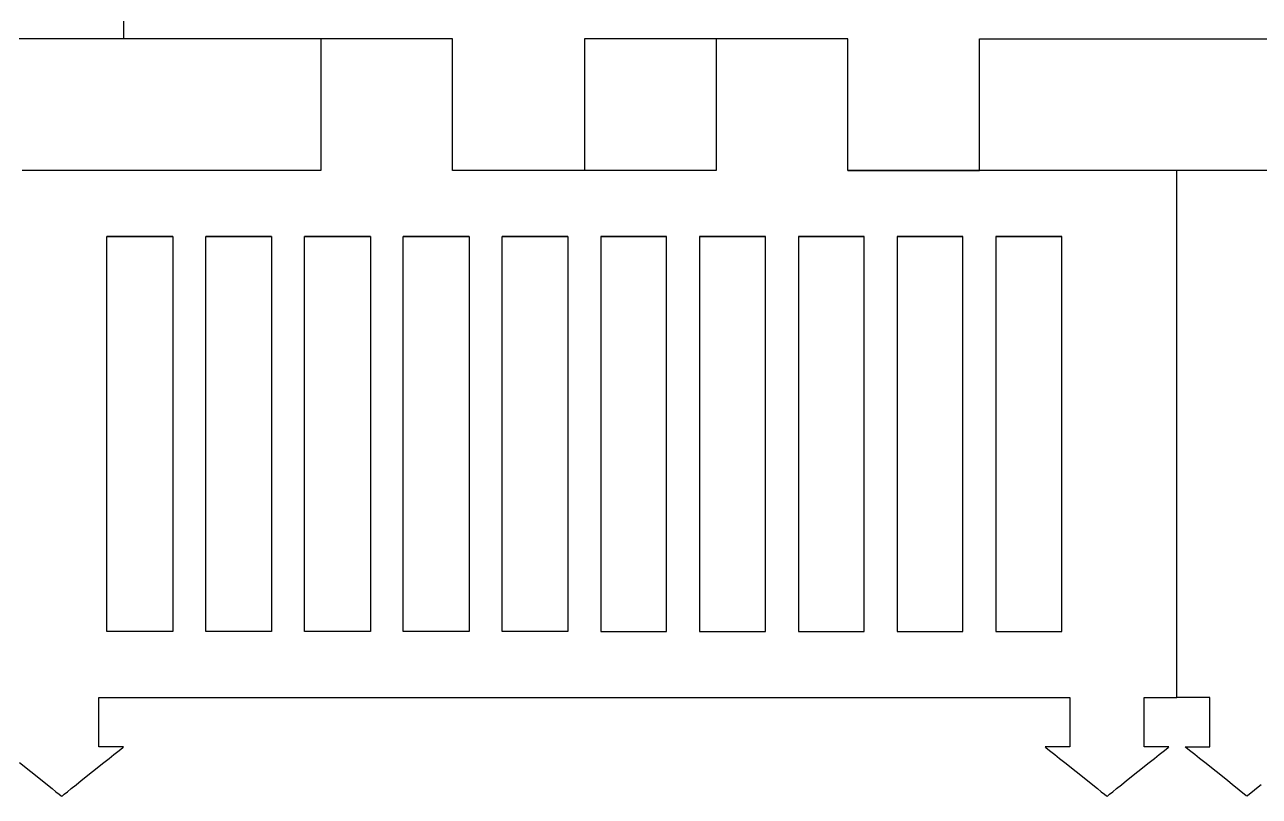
# Model space of a CAD drawing. Header units: millimetres. Extents: x 132 to 771, y 404 to 944.
# Drawn here: x 644.46 to 681.96, y 750.85 to 774.28 of the extents above; entities that cross this region are included whole.
import ezdxf

# ---------------------------------------------------------------- set-up
doc = ezdxf.new("R2010")
doc.units = ezdxf.units.MM
doc.header["$MEASUREMENT"] = 0
doc.layers.get('0').update_dxf_attribs({"linetype": 'CONTINUOUS', "true_color": 0xffffff})

msp = doc.modelspace()

# ---------------------------------------------------------------- linework, layer by layer
at = {"color": 7, "linetype": 'Continuous', "true_color": 0xffffff}
for points in [[(647.458, 774.385), (647.458, 774.248), (647.458, 774.13), (647.458, 774.033), (647.458, 773.955), (647.458, 773.898), (647.458, 773.865), (647.458, 773.853), (647.43, 773.853), (647.345, 773.853), (647.21, 773.853), (647.028, 773.853), (646.803, 773.853), (646.535, 773.853), (646.233, 773.853), (645.895, 773.853), (645.53, 773.853), (645.138, 773.853), (644.725, 773.853), (644.293, 773.853)], [(653.458, 773.853), (653.458, 773.84), (653.458, 773.808), (653.458, 773.753), (653.458, 773.68), (653.458, 773.59), (653.458, 773.483), (653.458, 773.228), (653.458, 772.925), (653.458, 772.588), (653.458, 772.225), (653.458, 771.853), (653.458, 771.48), (653.458, 771.118), (653.458, 770.78), (653.458, 770.478), (653.458, 770.223), (653.458, 770.115), (653.458, 770.025), (653.458, 769.953), (653.458, 769.898), (653.458, 769.865), (653.458, 769.853), (653.43, 769.853), (653.345, 769.853), (653.21, 769.853), (653.028, 769.853), (652.803, 769.853), (652.535, 769.853), (652.233, 769.853), (651.895, 769.853), (651.53, 769.853), (651.138, 769.853), (650.725, 769.853), (650.293, 769.853), (649.39, 769.853), (648.458, 769.853), (647.525, 769.853), (646.623, 769.853), (646.19, 769.853), (645.778, 769.853), (645.385, 769.853), (645.02, 769.853), (644.683, 769.853), (644.38, 769.853)], [(682.018, 751.2), (681.875, 751.088), (681.755, 750.99), (681.663, 750.918), (681.603, 750.87), (681.583, 750.853), (681.563, 750.87), (681.503, 750.918), (681.41, 750.99), (681.29, 751.088), (681.148, 751.2), (680.99, 751.328), (680.645, 751.603), (680.3, 751.878), (680.143, 752.005), (680, 752.118), (679.88, 752.215), (679.788, 752.288), (679.728, 752.335), (679.708, 752.353), (679.715, 752.353), (679.74, 752.353), (679.825, 752.353), (679.945, 752.353), (680.083, 752.353), (680.22, 752.353), (680.34, 752.353), (680.425, 752.353), (680.45, 752.353), (680.458, 752.353), (680.458, 752.37), (680.458, 752.418), (680.458, 752.49), (680.458, 752.588), (680.458, 752.7), (680.458, 752.828), (680.458, 753.103), (680.458, 753.378), (680.458, 753.505), (680.458, 753.618), (680.458, 753.715), (680.458, 753.788), (680.458, 753.835), (680.458, 753.853), (680.448, 753.853), (680.415, 753.853), (680.365, 753.853), (680.303, 753.853), (680.14, 753.853), (679.958, 753.853), (679.775, 753.853), (679.615, 753.853), (679.55, 753.853), (679.5, 753.853), (679.468, 753.853), (679.458, 753.853), (679.458, 753.865), (679.458, 753.898), (679.458, 753.955), (679.458, 754.033), (679.458, 754.13), (679.458, 754.248), (679.458, 754.385), (679.458, 754.54), (679.458, 754.713), (679.458, 754.903), (679.458, 755.108), (679.458, 755.33), (679.458, 755.815), (679.458, 756.353), (679.458, 756.938), (679.458, 757.563), (679.458, 758.225), (679.458, 758.915), (679.458, 759.63), (679.458, 760.36), (679.458, 761.853), (679.458, 763.345), (679.458, 764.075), (679.458, 764.79), (679.458, 765.48), (679.458, 766.143), (679.458, 766.768), (679.458, 767.353), (679.458, 767.89), (679.458, 768.375), (679.458, 768.598), (679.458, 768.803), (679.458, 768.993), (679.458, 769.165), (679.458, 769.32), (679.458, 769.458), (679.458, 769.575), (679.458, 769.673), (679.458, 769.75), (679.458, 769.808), (679.458, 769.84), (679.458, 769.853), (679.43, 769.853), (679.345, 769.853), (679.21, 769.853), (679.028, 769.853), (678.803, 769.853), (678.535, 769.853), (678.233, 769.853), (677.895, 769.853), (677.53, 769.853), (677.138, 769.853), (676.725, 769.853), (676.293, 769.853), (675.39, 769.853), (674.458, 769.853), (673.525, 769.853), (672.623, 769.853), (672.19, 769.853), (671.778, 769.853), (671.385, 769.853), (671.02, 769.853), (670.683, 769.853), (670.38, 769.853), (670.113, 769.853), (669.888, 769.853), (669.705, 769.853), (669.57, 769.853), (669.485, 769.853), (669.458, 769.853), (669.458, 769.865), (669.458, 769.898), (669.458, 769.953), (669.458, 770.025), (669.458, 770.115), (669.458, 770.223), (669.458, 770.478), (669.458, 770.78), (669.458, 771.118), (669.458, 771.48), (669.458, 771.853), (669.458, 772.225), (669.458, 772.588), (669.458, 772.925), (669.458, 773.228), (669.458, 773.483), (669.458, 773.59), (669.458, 773.68), (669.458, 773.753), (669.458, 773.808), (669.458, 773.84), (669.458, 773.853), (669.435, 773.853), (669.368, 773.853), (669.26, 773.853), (669.115, 773.853), (668.933, 773.853), (668.72, 773.853), (668.478, 773.853), (668.208, 773.853), (667.915, 773.853), (667.603, 773.853), (667.273, 773.853), (666.928, 773.853), (666.203, 773.853), (665.458, 773.853), (664.713, 773.853), (663.99, 773.853), (663.643, 773.853), (663.313, 773.853), (663, 773.853), (662.708, 773.853), (662.438, 773.853), (662.195, 773.853), (661.983, 773.853), (661.803, 773.853), (661.655, 773.853), (661.548, 773.853), (661.48, 773.853), (661.458, 773.853), (661.458, 773.84), (661.458, 773.808), (661.458, 773.753), (661.458, 773.68), (661.458, 773.59), (661.458, 773.483), (661.458, 773.228), (661.458, 772.925), (661.458, 772.588), (661.458, 772.225), (661.458, 771.853), (661.458, 771.48), (661.458, 771.118), (661.458, 770.78), (661.458, 770.478), (661.458, 770.223), (661.458, 770.115), (661.458, 770.025), (661.458, 769.953), (661.458, 769.898), (661.458, 769.865), (661.458, 769.853), (661.445, 769.853), (661.413, 769.853), (661.358, 769.853), (661.285, 769.853), (661.195, 769.853), (661.088, 769.853), (660.833, 769.853), (660.53, 769.853), (660.193, 769.853), (659.83, 769.853), (659.458, 769.853), (659.085, 769.853), (658.723, 769.853), (658.385, 769.853), (658.083, 769.853), (657.828, 769.853), (657.72, 769.853), (657.63, 769.853), (657.558, 769.853), (657.503, 769.853), (657.47, 769.853), (657.458, 769.853), (657.458, 769.865), (657.458, 769.898), (657.458, 769.953), (657.458, 770.025), (657.458, 770.115), (657.458, 770.223), (657.458, 770.478), (657.458, 770.78), (657.458, 771.118), (657.458, 771.48), (657.458, 771.853), (657.458, 772.225), (657.458, 772.588), (657.458, 772.925), (657.458, 773.228), (657.458, 773.483), (657.458, 773.59), (657.458, 773.68), (657.458, 773.753), (657.458, 773.808), (657.458, 773.84), (657.458, 773.853), (657.43, 773.853), (657.345, 773.853), (657.21, 773.853), (657.028, 773.853), (656.803, 773.853), (656.535, 773.853), (656.233, 773.853), (655.895, 773.853), (655.53, 773.853), (655.138, 773.853), (654.725, 773.853), (654.293, 773.853), (653.39, 773.853), (652.458, 773.853), (651.525, 773.853), (650.623, 773.853), (650.19, 773.853), (649.778, 773.853), (649.385, 773.853), (649.02, 773.853), (648.683, 773.853), (648.38, 773.853), (648.113, 773.853), (647.888, 773.853), (647.705, 773.853), (647.57, 773.853), (647.485, 773.853), (647.458, 773.853)], [(665.458, 773.853), (665.458, 773.84), (665.458, 773.808), (665.458, 773.753), (665.458, 773.68), (665.458, 773.59), (665.458, 773.483), (665.458, 773.228), (665.458, 772.925), (665.458, 772.588), (665.458, 772.225), (665.458, 771.853), (665.458, 771.48), (665.458, 771.118), (665.458, 770.78), (665.458, 770.478), (665.458, 770.223), (665.458, 770.115), (665.458, 770.025), (665.458, 769.953), (665.458, 769.898), (665.458, 769.865), (665.458, 769.853), (665.435, 769.853), (665.368, 769.853), (665.26, 769.853), (665.115, 769.853), (664.933, 769.853), (664.72, 769.853), (664.478, 769.853), (664.208, 769.853), (663.915, 769.853), (663.603, 769.853), (663.273, 769.853), (662.928, 769.853), (662.203, 769.853), (661.458, 769.853), (660.713, 769.853), (659.99, 769.853), (659.643, 769.853), (659.313, 769.853), (659, 769.853), (658.708, 769.853), (658.438, 769.853), (658.195, 769.853), (657.983, 769.853), (657.803, 769.853), (657.655, 769.853), (657.548, 769.853), (657.48, 769.853), (657.458, 769.853)], [(669.458, 769.853), (669.47, 769.853), (669.503, 769.853), (669.558, 769.853), (669.63, 769.853), (669.72, 769.853), (669.828, 769.853), (670.083, 769.853), (670.385, 769.853), (670.723, 769.853), (671.085, 769.853), (671.458, 769.853), (671.83, 769.853), (672.193, 769.853), (672.53, 769.853), (672.833, 769.853), (673.088, 769.853), (673.195, 769.853), (673.285, 769.853), (673.358, 769.853), (673.413, 769.853), (673.445, 769.853), (673.458, 769.853), (673.458, 769.865), (673.458, 769.898), (673.458, 769.953), (673.458, 770.025), (673.458, 770.115), (673.458, 770.223), (673.458, 770.478), (673.458, 770.78), (673.458, 771.118), (673.458, 771.48), (673.458, 771.853), (673.458, 772.225), (673.458, 772.588), (673.458, 772.925), (673.458, 773.228), (673.458, 773.483), (673.458, 773.59), (673.458, 773.68), (673.458, 773.753), (673.458, 773.808), (673.458, 773.84), (673.458, 773.853), (673.485, 773.853), (673.57, 773.853), (673.705, 773.853), (673.888, 773.853), (674.113, 773.853), (674.38, 773.853), (674.683, 773.853), (675.02, 773.853), (675.385, 773.853), (675.778, 773.853), (676.19, 773.853), (676.623, 773.853), (677.525, 773.853), (678.458, 773.853), (679.39, 773.853), (680.293, 773.853), (680.725, 773.853), (681.138, 773.853), (681.53, 773.853), (681.895, 773.853), (682.233, 773.853)], [(682.19, 769.853), (681.778, 769.853), (681.385, 769.853), (681.02, 769.853), (680.683, 769.853), (680.38, 769.853), (680.113, 769.853), (679.888, 769.853), (679.705, 769.853), (679.57, 769.853), (679.485, 769.853), (679.458, 769.853)], [(648.958, 755.853), (648.935, 755.853), (648.873, 755.853), (648.773, 755.853), (648.645, 755.853), (648.493, 755.853), (648.325, 755.853), (647.958, 755.853), (647.59, 755.853), (647.423, 755.853), (647.27, 755.853), (647.143, 755.853), (647.043, 755.853), (646.98, 755.853), (646.958, 755.853), (646.958, 755.86), (646.958, 755.888), (646.958, 755.93), (646.958, 755.988), (646.958, 756.06), (646.958, 756.15), (646.958, 756.368), (646.958, 756.64), (646.958, 756.96), (646.958, 757.325), (646.958, 757.728), (646.958, 758.165), (646.958, 758.635), (646.958, 759.133), (646.958, 759.65), (646.958, 760.185), (646.958, 760.733), (646.958, 761.853), (646.958, 762.973), (646.958, 763.52), (646.958, 764.055), (646.958, 764.573), (646.958, 765.07), (646.958, 765.538), (646.958, 765.978), (646.958, 766.38), (646.958, 766.745), (646.958, 767.065), (646.958, 767.338), (646.958, 767.555), (646.958, 767.645), (646.958, 767.718), (646.958, 767.775), (646.958, 767.818), (646.958, 767.843), (646.958, 767.853), (646.98, 767.853), (647.043, 767.853), (647.143, 767.853), (647.27, 767.853), (647.423, 767.853), (647.59, 767.853), (647.958, 767.853), (648.325, 767.853), (648.493, 767.853), (648.645, 767.853), (648.773, 767.853), (648.873, 767.853), (648.935, 767.853), (648.958, 767.853), (648.958, 767.845), (648.958, 767.818), (648.958, 767.775), (648.958, 767.718), (648.958, 767.645), (648.958, 767.555), (648.958, 767.338), (648.958, 767.065), (648.958, 766.745), (648.958, 766.38), (648.958, 765.978), (648.958, 765.54), (648.958, 765.07), (648.958, 764.573), (648.958, 764.055), (648.958, 763.52), (648.958, 762.973), (648.958, 761.853), (648.958, 760.733), (648.958, 760.185), (648.958, 759.65), (648.958, 759.133), (648.958, 758.635), (648.958, 758.165), (648.958, 757.728), (648.958, 757.325), (648.958, 756.96), (648.958, 756.64), (648.958, 756.368), (648.958, 756.15), (648.958, 756.06), (648.958, 755.988), (648.958, 755.93), (648.958, 755.888), (648.958, 755.86), (648.958, 755.853)], [(648.958, 767.853), (648.935, 767.853), (648.873, 767.853), (648.773, 767.853), (648.645, 767.853), (648.493, 767.853), (648.325, 767.853), (647.958, 767.853), (647.59, 767.853), (647.423, 767.853), (647.27, 767.853), (647.143, 767.853), (647.043, 767.853), (646.98, 767.853), (646.958, 767.853)], [(651.958, 755.853), (651.935, 755.853), (651.873, 755.853), (651.773, 755.853), (651.645, 755.853), (651.493, 755.853), (651.325, 755.853), (650.958, 755.853), (650.59, 755.853), (650.423, 755.853), (650.27, 755.853), (650.143, 755.853), (650.043, 755.853), (649.98, 755.853), (649.958, 755.853), (649.958, 755.86), (649.958, 755.888), (649.958, 755.93), (649.958, 755.988), (649.958, 756.06), (649.958, 756.15), (649.958, 756.368), (649.958, 756.64), (649.958, 756.96), (649.958, 757.325), (649.958, 757.728), (649.958, 758.165), (649.958, 758.635), (649.958, 759.133), (649.958, 759.65), (649.958, 760.185), (649.958, 760.733), (649.958, 761.853), (649.958, 762.973), (649.958, 763.52), (649.958, 764.055), (649.958, 764.573), (649.958, 765.07), (649.958, 765.538), (649.958, 765.978), (649.958, 766.38), (649.958, 766.745), (649.958, 767.065), (649.958, 767.338), (649.958, 767.555), (649.958, 767.645), (649.958, 767.718), (649.958, 767.775), (649.958, 767.818), (649.958, 767.843), (649.958, 767.853), (649.98, 767.853), (650.043, 767.853), (650.143, 767.853), (650.27, 767.853), (650.423, 767.853), (650.59, 767.853), (650.958, 767.853), (651.325, 767.853), (651.493, 767.853), (651.645, 767.853), (651.773, 767.853), (651.873, 767.853), (651.935, 767.853), (651.958, 767.853), (651.958, 767.845), (651.958, 767.818), (651.958, 767.775), (651.958, 767.718), (651.958, 767.645), (651.958, 767.555), (651.958, 767.338), (651.958, 767.065), (651.958, 766.745), (651.958, 766.38), (651.958, 765.978), (651.958, 765.54), (651.958, 765.07), (651.958, 764.573), (651.958, 764.055), (651.958, 763.52), (651.958, 762.973), (651.958, 761.853), (651.958, 760.733), (651.958, 760.185), (651.958, 759.65), (651.958, 759.133), (651.958, 758.635), (651.958, 758.165), (651.958, 757.728), (651.958, 757.325), (651.958, 756.96), (651.958, 756.64), (651.958, 756.368), (651.958, 756.15), (651.958, 756.06), (651.958, 755.988), (651.958, 755.93), (651.958, 755.888), (651.958, 755.86), (651.958, 755.853)], [(651.958, 767.853), (651.935, 767.853), (651.873, 767.853), (651.773, 767.853), (651.645, 767.853), (651.493, 767.853), (651.325, 767.853), (650.958, 767.853), (650.59, 767.853), (650.423, 767.853), (650.27, 767.853), (650.143, 767.853), (650.043, 767.853), (649.98, 767.853), (649.958, 767.853)], [(654.958, 755.853), (654.935, 755.853), (654.873, 755.853), (654.773, 755.853), (654.645, 755.853), (654.493, 755.853), (654.325, 755.853), (653.958, 755.853), (653.59, 755.853), (653.423, 755.853), (653.27, 755.853), (653.143, 755.853), (653.043, 755.853), (652.98, 755.853), (652.958, 755.853), (652.958, 755.86), (652.958, 755.888), (652.958, 755.93), (652.958, 755.988), (652.958, 756.06), (652.958, 756.15), (652.958, 756.368), (652.958, 756.64), (652.958, 756.96), (652.958, 757.325), (652.958, 757.728), (652.958, 758.165), (652.958, 758.635), (652.958, 759.133), (652.958, 759.65), (652.958, 760.185), (652.958, 760.733), (652.958, 761.853), (652.958, 762.973), (652.958, 763.52), (652.958, 764.055), (652.958, 764.573), (652.958, 765.07), (652.958, 765.538), (652.958, 765.978), (652.958, 766.38), (652.958, 766.745), (652.958, 767.065), (652.958, 767.338), (652.958, 767.555), (652.958, 767.645), (652.958, 767.718), (652.958, 767.775), (652.958, 767.818), (652.958, 767.843), (652.958, 767.853), (652.98, 767.853), (653.043, 767.853), (653.143, 767.853), (653.27, 767.853), (653.423, 767.853), (653.59, 767.853), (653.958, 767.853), (654.325, 767.853), (654.493, 767.853), (654.645, 767.853), (654.773, 767.853), (654.873, 767.853), (654.935, 767.853), (654.958, 767.853), (654.958, 767.845), (654.958, 767.818), (654.958, 767.775), (654.958, 767.718), (654.958, 767.645), (654.958, 767.555), (654.958, 767.338), (654.958, 767.065), (654.958, 766.745), (654.958, 766.38), (654.958, 765.978), (654.958, 765.54), (654.958, 765.07), (654.958, 764.573), (654.958, 764.055), (654.958, 763.52), (654.958, 762.973), (654.958, 761.853), (654.958, 760.733), (654.958, 760.185), (654.958, 759.65), (654.958, 759.133), (654.958, 758.635), (654.958, 758.165), (654.958, 757.728), (654.958, 757.325), (654.958, 756.96), (654.958, 756.64), (654.958, 756.368), (654.958, 756.15), (654.958, 756.06), (654.958, 755.988), (654.958, 755.93), (654.958, 755.888), (654.958, 755.86), (654.958, 755.853)], [(654.958, 767.853), (654.935, 767.853), (654.873, 767.853), (654.773, 767.853), (654.645, 767.853), (654.493, 767.853), (654.325, 767.853), (653.958, 767.853), (653.59, 767.853), (653.423, 767.853), (653.27, 767.853), (653.143, 767.853), (653.043, 767.853), (652.98, 767.853), (652.958, 767.853)], [(657.958, 755.853), (657.935, 755.853), (657.873, 755.853), (657.773, 755.853), (657.645, 755.853), (657.493, 755.853), (657.325, 755.853), (656.958, 755.853), (656.59, 755.853), (656.423, 755.853), (656.27, 755.853), (656.143, 755.853), (656.043, 755.853), (655.98, 755.853), (655.958, 755.853), (655.958, 755.86), (655.958, 755.888), (655.958, 755.93), (655.958, 755.988), (655.958, 756.06), (655.958, 756.15), (655.958, 756.368), (655.958, 756.64), (655.958, 756.96), (655.958, 757.325), (655.958, 757.728), (655.958, 758.165), (655.958, 758.635), (655.958, 759.133), (655.958, 759.65), (655.958, 760.185), (655.958, 760.733), (655.958, 761.853), (655.958, 762.973), (655.958, 763.52), (655.958, 764.055), (655.958, 764.573), (655.958, 765.07), (655.958, 765.538), (655.958, 765.978), (655.958, 766.38), (655.958, 766.745), (655.958, 767.065), (655.958, 767.338), (655.958, 767.555), (655.958, 767.645), (655.958, 767.718), (655.958, 767.775), (655.958, 767.818), (655.958, 767.843), (655.958, 767.853), (655.98, 767.853), (656.043, 767.853), (656.143, 767.853), (656.27, 767.853), (656.423, 767.853), (656.59, 767.853), (656.958, 767.853), (657.325, 767.853), (657.493, 767.853), (657.645, 767.853), (657.773, 767.853), (657.873, 767.853), (657.935, 767.853), (657.958, 767.853), (657.958, 767.845), (657.958, 767.818), (657.958, 767.775), (657.958, 767.718), (657.958, 767.645), (657.958, 767.555), (657.958, 767.338), (657.958, 767.065), (657.958, 766.745), (657.958, 766.38), (657.958, 765.978), (657.958, 765.54), (657.958, 765.07), (657.958, 764.573), (657.958, 764.055), (657.958, 763.52), (657.958, 762.973), (657.958, 761.853), (657.958, 760.733), (657.958, 760.185), (657.958, 759.65), (657.958, 759.133), (657.958, 758.635), (657.958, 758.165), (657.958, 757.728), (657.958, 757.325), (657.958, 756.96), (657.958, 756.64), (657.958, 756.368), (657.958, 756.15), (657.958, 756.06), (657.958, 755.988), (657.958, 755.93), (657.958, 755.888), (657.958, 755.86), (657.958, 755.853)], [(657.958, 767.853), (657.935, 767.853), (657.873, 767.853), (657.773, 767.853), (657.645, 767.853), (657.493, 767.853), (657.325, 767.853), (656.958, 767.853), (656.59, 767.853), (656.423, 767.853), (656.27, 767.853), (656.143, 767.853), (656.043, 767.853), (655.98, 767.853), (655.958, 767.853)], [(660.958, 755.853), (660.935, 755.853), (660.873, 755.853), (660.773, 755.853), (660.645, 755.853), (660.493, 755.853), (660.325, 755.853), (659.958, 755.853), (659.59, 755.853), (659.423, 755.853), (659.27, 755.853), (659.143, 755.853), (659.043, 755.853), (658.98, 755.853), (658.958, 755.853), (658.958, 755.86), (658.958, 755.888), (658.958, 755.93), (658.958, 755.988), (658.958, 756.06), (658.958, 756.15), (658.958, 756.368), (658.958, 756.64), (658.958, 756.96), (658.958, 757.325), (658.958, 757.728), (658.958, 758.165), (658.958, 758.635), (658.958, 759.133), (658.958, 759.65), (658.958, 760.185), (658.958, 760.733), (658.958, 761.853), (658.958, 762.973), (658.958, 763.52), (658.958, 764.055), (658.958, 764.573), (658.958, 765.07), (658.958, 765.538), (658.958, 765.978), (658.958, 766.38), (658.958, 766.745), (658.958, 767.065), (658.958, 767.338), (658.958, 767.555), (658.958, 767.645), (658.958, 767.718), (658.958, 767.775), (658.958, 767.818), (658.958, 767.843), (658.958, 767.853), (658.98, 767.853), (659.043, 767.853), (659.143, 767.853), (659.27, 767.853), (659.423, 767.853), (659.59, 767.853), (659.958, 767.853), (660.325, 767.853), (660.493, 767.853), (660.645, 767.853), (660.773, 767.853), (660.873, 767.853), (660.935, 767.853), (660.958, 767.853), (660.958, 767.845), (660.958, 767.818), (660.958, 767.775), (660.958, 767.718), (660.958, 767.645), (660.958, 767.555), (660.958, 767.338), (660.958, 767.065), (660.958, 766.745), (660.958, 766.38), (660.958, 765.978), (660.958, 765.54), (660.958, 765.07), (660.958, 764.573), (660.958, 764.055), (660.958, 763.52), (660.958, 762.973), (660.958, 761.853), (660.958, 760.733), (660.958, 760.185), (660.958, 759.65), (660.958, 759.133), (660.958, 758.635), (660.958, 758.165), (660.958, 757.728), (660.958, 757.325), (660.958, 756.96), (660.958, 756.64), (660.958, 756.368), (660.958, 756.15), (660.958, 756.06), (660.958, 755.988), (660.958, 755.93), (660.958, 755.888), (660.958, 755.86), (660.958, 755.853)], [(660.958, 767.853), (660.935, 767.853), (660.873, 767.853), (660.773, 767.853), (660.645, 767.853), (660.493, 767.853), (660.325, 767.853), (659.958, 767.853), (659.59, 767.853), (659.423, 767.853), (659.27, 767.853), (659.143, 767.853), (659.043, 767.853), (658.98, 767.853), (658.958, 767.853)], [(661.958, 755.853), (661.98, 755.853), (662.043, 755.853), (662.143, 755.853), (662.27, 755.853), (662.423, 755.853), (662.59, 755.853), (662.958, 755.853), (663.325, 755.853), (663.493, 755.853), (663.645, 755.853), (663.773, 755.853), (663.873, 755.853), (663.935, 755.853), (663.958, 755.853), (663.958, 755.86), (663.958, 755.888), (663.958, 755.93), (663.958, 755.988), (663.958, 756.06), (663.958, 756.15), (663.958, 756.368), (663.958, 756.64), (663.958, 756.96), (663.958, 757.325), (663.958, 757.728), (663.958, 758.165), (663.958, 758.635), (663.958, 759.133), (663.958, 759.65), (663.958, 760.185), (663.958, 760.733), (663.958, 761.853), (663.958, 762.973), (663.958, 763.52), (663.958, 764.055), (663.958, 764.573), (663.958, 765.07), (663.958, 765.538), (663.958, 765.978), (663.958, 766.38), (663.958, 766.745), (663.958, 767.065), (663.958, 767.338), (663.958, 767.555), (663.958, 767.645), (663.958, 767.718), (663.958, 767.775), (663.958, 767.818), (663.958, 767.843), (663.958, 767.853), (663.935, 767.853), (663.873, 767.853), (663.773, 767.853), (663.645, 767.853), (663.493, 767.853), (663.325, 767.853), (662.958, 767.853), (662.59, 767.853), (662.423, 767.853), (662.27, 767.853), (662.143, 767.853), (662.043, 767.853), (661.98, 767.853), (661.958, 767.853), (661.958, 767.845), (661.958, 767.818), (661.958, 767.775), (661.958, 767.718), (661.958, 767.645), (661.958, 767.555), (661.958, 767.338), (661.958, 767.065), (661.958, 766.745), (661.958, 766.38), (661.958, 765.978), (661.958, 765.54), (661.958, 765.07), (661.958, 764.573), (661.958, 764.055), (661.958, 763.52), (661.958, 762.973), (661.958, 761.853), (661.958, 760.733), (661.958, 760.185), (661.958, 759.65), (661.958, 759.133), (661.958, 758.635), (661.958, 758.165), (661.958, 757.728), (661.958, 757.325), (661.958, 756.96), (661.958, 756.64), (661.958, 756.368), (661.958, 756.15), (661.958, 756.06), (661.958, 755.988), (661.958, 755.93), (661.958, 755.888), (661.958, 755.86), (661.958, 755.853)], [(661.958, 767.853), (661.98, 767.853), (662.043, 767.853), (662.143, 767.853), (662.27, 767.853), (662.423, 767.853), (662.59, 767.853), (662.958, 767.853), (663.325, 767.853), (663.493, 767.853), (663.645, 767.853), (663.773, 767.853), (663.873, 767.853), (663.935, 767.853), (663.958, 767.853)], [(664.958, 755.853), (664.98, 755.853), (665.043, 755.853), (665.143, 755.853), (665.27, 755.853), (665.423, 755.853), (665.59, 755.853), (665.958, 755.853), (666.325, 755.853), (666.493, 755.853), (666.645, 755.853), (666.773, 755.853), (666.873, 755.853), (666.935, 755.853), (666.958, 755.853), (666.958, 755.86), (666.958, 755.888), (666.958, 755.93), (666.958, 755.988), (666.958, 756.06), (666.958, 756.15), (666.958, 756.368), (666.958, 756.64), (666.958, 756.96), (666.958, 757.325), (666.958, 757.728), (666.958, 758.165), (666.958, 758.635), (666.958, 759.133), (666.958, 759.65), (666.958, 760.185), (666.958, 760.733), (666.958, 761.853), (666.958, 762.973), (666.958, 763.52), (666.958, 764.055), (666.958, 764.573), (666.958, 765.07), (666.958, 765.538), (666.958, 765.978), (666.958, 766.38), (666.958, 766.745), (666.958, 767.065), (666.958, 767.338), (666.958, 767.555), (666.958, 767.645), (666.958, 767.718), (666.958, 767.775), (666.958, 767.818), (666.958, 767.843), (666.958, 767.853), (666.935, 767.853), (666.873, 767.853), (666.773, 767.853), (666.645, 767.853), (666.493, 767.853), (666.325, 767.853), (665.958, 767.853), (665.59, 767.853), (665.423, 767.853), (665.27, 767.853), (665.143, 767.853), (665.043, 767.853), (664.98, 767.853), (664.958, 767.853), (664.958, 767.845), (664.958, 767.818), (664.958, 767.775), (664.958, 767.718), (664.958, 767.645), (664.958, 767.555), (664.958, 767.338), (664.958, 767.065), (664.958, 766.745), (664.958, 766.38), (664.958, 765.978), (664.958, 765.54), (664.958, 765.07), (664.958, 764.573), (664.958, 764.055), (664.958, 763.52), (664.958, 762.973), (664.958, 761.853), (664.958, 760.733), (664.958, 760.185), (664.958, 759.65), (664.958, 759.133), (664.958, 758.635), (664.958, 758.165), (664.958, 757.728), (664.958, 757.325), (664.958, 756.96), (664.958, 756.64), (664.958, 756.368), (664.958, 756.15), (664.958, 756.06), (664.958, 755.988), (664.958, 755.93), (664.958, 755.888), (664.958, 755.86), (664.958, 755.853)], [(664.958, 767.853), (664.98, 767.853), (665.043, 767.853), (665.143, 767.853), (665.27, 767.853), (665.423, 767.853), (665.59, 767.853), (665.958, 767.853), (666.325, 767.853), (666.493, 767.853), (666.645, 767.853), (666.773, 767.853), (666.873, 767.853), (666.935, 767.853), (666.958, 767.853)], [(667.958, 755.853), (667.98, 755.853), (668.043, 755.853), (668.143, 755.853), (668.27, 755.853), (668.423, 755.853), (668.59, 755.853), (668.958, 755.853), (669.325, 755.853), (669.493, 755.853), (669.645, 755.853), (669.773, 755.853), (669.873, 755.853), (669.935, 755.853), (669.958, 755.853), (669.958, 755.86), (669.958, 755.888), (669.958, 755.93), (669.958, 755.988), (669.958, 756.06), (669.958, 756.15), (669.958, 756.368), (669.958, 756.64), (669.958, 756.96), (669.958, 757.325), (669.958, 757.728), (669.958, 758.165), (669.958, 758.635), (669.958, 759.133), (669.958, 759.65), (669.958, 760.185), (669.958, 760.733), (669.958, 761.853), (669.958, 762.973), (669.958, 763.52), (669.958, 764.055), (669.958, 764.573), (669.958, 765.07), (669.958, 765.538), (669.958, 765.978), (669.958, 766.38), (669.958, 766.745), (669.958, 767.065), (669.958, 767.338), (669.958, 767.555), (669.958, 767.645), (669.958, 767.718), (669.958, 767.775), (669.958, 767.818), (669.958, 767.843), (669.958, 767.853), (669.935, 767.853), (669.873, 767.853), (669.773, 767.853), (669.645, 767.853), (669.493, 767.853), (669.325, 767.853), (668.958, 767.853), (668.59, 767.853), (668.423, 767.853), (668.27, 767.853), (668.143, 767.853), (668.043, 767.853), (667.98, 767.853), (667.958, 767.853), (667.958, 767.845), (667.958, 767.818), (667.958, 767.775), (667.958, 767.718), (667.958, 767.645), (667.958, 767.555), (667.958, 767.338), (667.958, 767.065), (667.958, 766.745), (667.958, 766.38), (667.958, 765.978), (667.958, 765.54), (667.958, 765.07), (667.958, 764.573), (667.958, 764.055), (667.958, 763.52), (667.958, 762.973), (667.958, 761.853), (667.958, 760.733), (667.958, 760.185), (667.958, 759.65), (667.958, 759.133), (667.958, 758.635), (667.958, 758.165), (667.958, 757.728), (667.958, 757.325), (667.958, 756.96), (667.958, 756.64), (667.958, 756.368), (667.958, 756.15), (667.958, 756.06), (667.958, 755.988), (667.958, 755.93), (667.958, 755.888), (667.958, 755.86), (667.958, 755.853)], [(667.958, 767.853), (667.98, 767.853), (668.043, 767.853), (668.143, 767.853), (668.27, 767.853), (668.423, 767.853), (668.59, 767.853), (668.958, 767.853), (669.325, 767.853), (669.493, 767.853), (669.645, 767.853), (669.773, 767.853), (669.873, 767.853), (669.935, 767.853), (669.958, 767.853)], [(670.958, 755.853), (670.98, 755.853), (671.043, 755.853), (671.143, 755.853), (671.27, 755.853), (671.423, 755.853), (671.59, 755.853), (671.958, 755.853), (672.325, 755.853), (672.493, 755.853), (672.645, 755.853), (672.773, 755.853), (672.873, 755.853), (672.935, 755.853), (672.958, 755.853), (672.958, 755.86), (672.958, 755.888), (672.958, 755.93), (672.958, 755.988), (672.958, 756.06), (672.958, 756.15), (672.958, 756.368), (672.958, 756.64), (672.958, 756.96), (672.958, 757.325), (672.958, 757.728), (672.958, 758.165), (672.958, 758.635), (672.958, 759.133), (672.958, 759.65), (672.958, 760.185), (672.958, 760.733), (672.958, 761.853), (672.958, 762.973), (672.958, 763.52), (672.958, 764.055), (672.958, 764.573), (672.958, 765.07), (672.958, 765.538), (672.958, 765.978), (672.958, 766.38), (672.958, 766.745), (672.958, 767.065), (672.958, 767.338), (672.958, 767.555), (672.958, 767.645), (672.958, 767.718), (672.958, 767.775), (672.958, 767.818), (672.958, 767.843), (672.958, 767.853), (672.935, 767.853), (672.873, 767.853), (672.773, 767.853), (672.645, 767.853), (672.493, 767.853), (672.325, 767.853), (671.958, 767.853), (671.59, 767.853), (671.423, 767.853), (671.27, 767.853), (671.143, 767.853), (671.043, 767.853), (670.98, 767.853), (670.958, 767.853), (670.958, 767.845), (670.958, 767.818), (670.958, 767.775), (670.958, 767.718), (670.958, 767.645), (670.958, 767.555), (670.958, 767.338), (670.958, 767.065), (670.958, 766.745), (670.958, 766.38), (670.958, 765.978), (670.958, 765.54), (670.958, 765.07), (670.958, 764.573), (670.958, 764.055), (670.958, 763.52), (670.958, 762.973), (670.958, 761.853), (670.958, 760.733), (670.958, 760.185), (670.958, 759.65), (670.958, 759.133), (670.958, 758.635), (670.958, 758.165), (670.958, 757.728), (670.958, 757.325), (670.958, 756.96), (670.958, 756.64), (670.958, 756.368), (670.958, 756.15), (670.958, 756.06), (670.958, 755.988), (670.958, 755.93), (670.958, 755.888), (670.958, 755.86), (670.958, 755.853)], [(670.958, 767.853), (670.98, 767.853), (671.043, 767.853), (671.143, 767.853), (671.27, 767.853), (671.423, 767.853), (671.59, 767.853), (671.958, 767.853), (672.325, 767.853), (672.493, 767.853), (672.645, 767.853), (672.773, 767.853), (672.873, 767.853), (672.935, 767.853), (672.958, 767.853)], [(673.958, 755.853), (673.98, 755.853), (674.043, 755.853), (674.143, 755.853), (674.27, 755.853), (674.423, 755.853), (674.59, 755.853), (674.958, 755.853), (675.325, 755.853), (675.493, 755.853), (675.645, 755.853), (675.773, 755.853), (675.873, 755.853), (675.935, 755.853), (675.958, 755.853), (675.958, 755.86), (675.958, 755.888), (675.958, 755.93), (675.958, 755.988), (675.958, 756.06), (675.958, 756.15), (675.958, 756.368), (675.958, 756.64), (675.958, 756.96), (675.958, 757.325), (675.958, 757.728), (675.958, 758.165), (675.958, 758.635), (675.958, 759.133), (675.958, 759.65), (675.958, 760.185), (675.958, 760.733), (675.958, 761.853), (675.958, 762.973), (675.958, 763.52), (675.958, 764.055), (675.958, 764.573), (675.958, 765.07), (675.958, 765.538), (675.958, 765.978), (675.958, 766.38), (675.958, 766.745), (675.958, 767.065), (675.958, 767.338), (675.958, 767.555), (675.958, 767.645), (675.958, 767.718), (675.958, 767.775), (675.958, 767.818), (675.958, 767.843), (675.958, 767.853), (675.935, 767.853), (675.873, 767.853), (675.773, 767.853), (675.645, 767.853), (675.493, 767.853), (675.325, 767.853), (674.958, 767.853), (674.59, 767.853), (674.423, 767.853), (674.27, 767.853), (674.143, 767.853), (674.043, 767.853), (673.98, 767.853), (673.958, 767.853), (673.958, 767.845), (673.958, 767.818), (673.958, 767.775), (673.958, 767.718), (673.958, 767.645), (673.958, 767.555), (673.958, 767.338), (673.958, 767.065), (673.958, 766.745), (673.958, 766.38), (673.958, 765.978), (673.958, 765.54), (673.958, 765.07), (673.958, 764.573), (673.958, 764.055), (673.958, 763.52), (673.958, 762.973), (673.958, 761.853), (673.958, 760.733), (673.958, 760.185), (673.958, 759.65), (673.958, 759.133), (673.958, 758.635), (673.958, 758.165), (673.958, 757.728), (673.958, 757.325), (673.958, 756.96), (673.958, 756.64), (673.958, 756.368), (673.958, 756.15), (673.958, 756.06), (673.958, 755.988), (673.958, 755.93), (673.958, 755.888), (673.958, 755.86), (673.958, 755.853)], [(673.958, 767.853), (673.98, 767.853), (674.043, 767.853), (674.143, 767.853), (674.27, 767.853), (674.423, 767.853), (674.59, 767.853), (674.958, 767.853), (675.325, 767.853), (675.493, 767.853), (675.645, 767.853), (675.773, 767.853), (675.873, 767.853), (675.935, 767.853), (675.958, 767.853)], [(644.3, 751.878), (644.645, 751.603), (644.99, 751.328), (645.148, 751.2), (645.29, 751.088), (645.41, 750.99), (645.503, 750.918), (645.563, 750.87), (645.583, 750.853), (645.603, 750.87), (645.663, 750.918), (645.755, 750.99), (645.875, 751.088), (646.018, 751.2), (646.175, 751.328), (646.52, 751.603), (646.865, 751.878), (647.023, 752.005), (647.165, 752.118), (647.285, 752.215), (647.378, 752.288), (647.438, 752.335), (647.458, 752.353), (647.45, 752.353), (647.425, 752.353), (647.34, 752.353), (647.22, 752.353), (647.083, 752.353), (646.945, 752.353), (646.825, 752.353), (646.74, 752.353), (646.715, 752.353), (646.708, 752.353), (646.708, 752.37), (646.708, 752.418), (646.708, 752.49), (646.708, 752.588), (646.708, 752.7), (646.708, 752.828), (646.708, 753.103), (646.708, 753.378), (646.708, 753.505), (646.708, 753.618), (646.708, 753.715), (646.708, 753.788), (646.708, 753.835), (646.708, 753.853), (646.73, 753.853), (646.793, 753.853), (646.895, 753.853), (647.04, 753.853), (647.22, 753.853), (647.438, 753.853), (647.69, 753.853), (647.975, 753.853), (648.293, 753.853), (648.643, 753.853), (649.023, 753.853), (649.43, 753.853), (649.865, 753.853), (650.325, 753.853), (650.81, 753.853), (651.318, 753.853), (651.845, 753.853), (652.395, 753.853), (652.963, 753.853), (653.55, 753.853), (654.153, 753.853), (654.768, 753.853), (656.043, 753.853), (657.358, 753.853), (658.708, 753.853), (660.078, 753.853), (661.458, 753.853), (662.838, 753.853), (664.208, 753.853), (665.558, 753.853), (666.873, 753.853), (668.148, 753.853), (668.763, 753.853), (669.365, 753.853), (669.953, 753.853), (670.52, 753.853), (671.07, 753.853), (671.598, 753.853), (672.105, 753.853), (672.59, 753.853), (673.05, 753.853), (673.485, 753.853), (673.893, 753.853), (674.273, 753.853), (674.623, 753.853), (674.94, 753.853), (675.225, 753.853), (675.478, 753.853), (675.695, 753.853), (675.875, 753.853), (676.02, 753.853), (676.123, 753.853), (676.185, 753.853), (676.208, 753.853), (676.208, 753.835), (676.208, 753.788), (676.208, 753.715), (676.208, 753.618), (676.208, 753.505), (676.208, 753.378), (676.208, 753.103), (676.208, 752.828), (676.208, 752.7), (676.208, 752.588), (676.208, 752.49), (676.208, 752.418), (676.208, 752.37), (676.208, 752.353), (676.2, 752.353), (676.175, 752.353), (676.09, 752.353), (675.97, 752.353), (675.833, 752.353), (675.695, 752.353), (675.575, 752.353), (675.49, 752.353), (675.465, 752.353), (675.458, 752.353), (675.478, 752.335), (675.538, 752.288), (675.63, 752.215), (675.75, 752.118), (675.893, 752.005), (676.05, 751.878), (676.395, 751.603), (676.74, 751.328), (676.898, 751.2), (677.04, 751.088), (677.16, 750.99), (677.253, 750.918), (677.313, 750.87), (677.333, 750.853), (677.353, 750.87), (677.413, 750.918), (677.505, 750.99), (677.625, 751.088), (677.768, 751.2), (677.925, 751.328), (678.27, 751.603), (678.615, 751.878), (678.773, 752.005), (678.915, 752.118), (679.035, 752.215), (679.128, 752.288), (679.188, 752.335), (679.208, 752.353), (679.2, 752.353), (679.175, 752.353), (679.09, 752.353), (678.97, 752.353), (678.833, 752.353), (678.695, 752.353), (678.575, 752.353), (678.49, 752.353), (678.465, 752.353), (678.458, 752.353), (678.458, 752.37), (678.458, 752.418), (678.458, 752.49), (678.458, 752.588), (678.458, 752.7), (678.458, 752.828), (678.458, 753.103), (678.458, 753.378), (678.458, 753.505), (678.458, 753.618), (678.458, 753.715), (678.458, 753.788), (678.458, 753.835), (678.458, 753.853), (678.468, 753.853), (678.5, 753.853), (678.55, 753.853), (678.615, 753.853), (678.775, 753.853), (678.958, 753.853), (679.14, 753.853), (679.303, 753.853), (679.365, 753.853), (679.415, 753.853), (679.448, 753.853), (679.458, 753.853)]]:
    msp.add_lwpolyline(points, dxfattribs=at)

doc.saveas('drawing.dxf')
